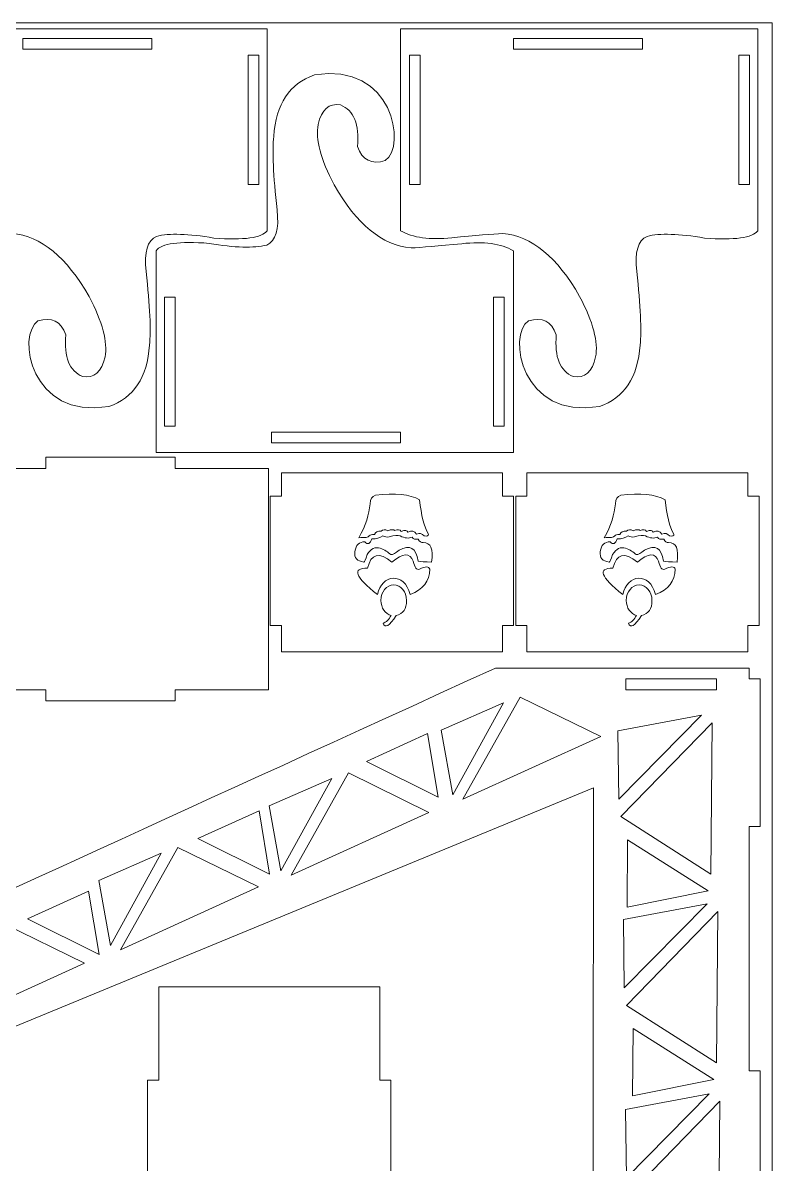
# Model space of a CAD drawing. Header units: centimetres. Extents: x -35 to 33, y -75 to 42.
# Drawn here: x 13.06 to 33.35, y 10.38 to 41.26 of the extents above; entities that cross this region are included whole.
import ezdxf

# ---------------------------------------------------------------- set-up
doc = ezdxf.new("R2010")
doc.units = ezdxf.units.CM
doc.header["$MEASUREMENT"] = 0
doc.layers.add('Capa 1', color=7, linetype='Continuous')

msp = doc.modelspace()

# ---------------------------------------------------------------- linework, layer by layer
at = {"layer": 'Capa 1', "color": 242, "lineweight": 20}
for points, knots in [([(-35.46958, 41.25672), (-35.46958, 41.25672), (33.34861, 41.25672), (33.34861, 41.25672), (33.34861, 41.25672), (33.34861, 41.25672), (33.34861, -36.66365), (33.34861, -36.66365), (33.34861, -36.66365), (33.34861, -36.66365), (-35.46958, -36.66365), (-35.46958, -36.66365), (-35.46958, -36.66365), (-35.46958, -36.66365), (-35.46958, 41.25672), (-35.46958, 41.25672)], [0, 0, 0, 0, 0.2, 0.2, 0.2, 0.2, 0.4, 0.4, 0.4, 0.4, 0.6, 0.6, 0.6, 0.6, 1, 1, 1, 1]), ([(19.67654, 35.63284), (19.67654, 35.63284), (19.67654, 41.09484), (19.67654, 41.09484), (19.67654, 41.09484), (19.67654, 41.09484), (10.00601, 41.09484), (10.00601, 41.09484), (10.00601, 41.09484), (10.00601, 41.09484), (10.00601, 35.63284), (10.00601, 35.63284)], [0, 0, 0, 0, 0.25, 0.25, 0.25, 0.25, 0.5, 0.5, 0.5, 0.5, 1, 1, 1, 1]), ([(32.95688, 35.63284), (32.95688, 35.63284), (32.95688, 41.09484), (32.95688, 41.09484), (32.95688, 41.09484), (32.95688, 41.09484), (23.28635, 41.09484), (23.28635, 41.09484), (23.28635, 41.09484), (23.28635, 41.09484), (23.28635, 35.63284), (23.28635, 35.63284)], [0, 0, 0, 0, 0.25, 0.25, 0.25, 0.25, 0.5, 0.5, 0.5, 0.5, 1, 1, 1, 1]), ([(13.06483, 40.54142), (13.06483, 40.54142), (13.06483, 40.83142), (13.06483, 40.83142), (13.06483, 40.83142), (13.06483, 40.83142), (16.55483, 40.83142), (16.55483, 40.83142), (16.55483, 40.83142), (16.55483, 40.83142), (16.55483, 40.54142), (16.55483, 40.54142), (16.55483, 40.54142), (16.55483, 40.54142), (13.06483, 40.54142), (13.06483, 40.54142)], [0, 0, 0, 0, 0.2, 0.2, 0.2, 0.2, 0.4, 0.4, 0.4, 0.4, 0.6, 0.6, 0.6, 0.6, 1, 1, 1, 1]), ([(26.34517, 40.54142), (26.34517, 40.54142), (26.34517, 40.83142), (26.34517, 40.83142), (26.34517, 40.83142), (26.34517, 40.83142), (29.83517, 40.83142), (29.83517, 40.83142), (29.83517, 40.83142), (29.83517, 40.83142), (29.83517, 40.54142), (29.83517, 40.54142), (29.83517, 40.54142), (29.83517, 40.54142), (26.34517, 40.54142), (26.34517, 40.54142)], [0, 0, 0, 0, 0.2, 0.2, 0.2, 0.2, 0.4, 0.4, 0.4, 0.4, 0.6, 0.6, 0.6, 0.6, 1, 1, 1, 1]), ([(16.67108, 35.09298), (16.81436, 35.28777), (17.29447, 35.35391), (18.11141, 35.29142), (18.11141, 35.29142), (18.79954, 35.17241), (19.31768, 35.15698), (19.66584, 35.24511), (19.66584, 35.24511), (19.91208, 35.3525), (20.00579, 35.67001), (19.94696, 36.19762), (19.94696, 36.19762), (19.84226, 37.13389), (19.8114, 37.79644), (19.85438, 38.18528), (19.85438, 38.18528), (19.9161, 39.06278), (20.28322, 39.6162), (20.95572, 39.84554), (20.95572, 39.84554), (23.08894, 40.21362), (23.45038, 37.89748), (22.87394, 37.53375), (22.87394, 37.53375), (22.50523, 37.4144), (22.25499, 37.53898), (22.1232, 37.90749), (22.1232, 37.90749), (22.17641, 38.51397), (22.02317, 38.8899), (21.66349, 39.03528), (21.66349, 39.03528), (21.35172, 39.08913), (21.14997, 38.91274), (21.05825, 38.50611), (21.05825, 38.50611), (20.98313, 38.10648), (21.12755, 37.56187), (21.49151, 36.8723), (21.49151, 36.8723), (22.09721, 35.80658), (22.79064, 35.23773), (23.5718, 35.16574), (23.5718, 35.16574), (23.84992, 35.18175), (24.30853, 35.22033), (24.94764, 35.28148), (24.94764, 35.28148), (25.54221, 35.3472), (26.00686, 35.28437), (26.34161, 35.09298)], [0, 0, 0, 0, 0.07142857, 0.07142857, 0.07142857, 0.07142857, 0.14285714, 0.14285714, 0.14285714, 0.14285714, 0.21428571, 0.21428571, 0.21428571, 0.21428571, 0.28571429, 0.28571429, 0.28571429, 0.28571429, 0.35714286, 0.35714286, 0.35714286, 0.35714286, 0.42857143, 0.42857143, 0.42857143, 0.42857143, 0.5, 0.5, 0.5, 0.5, 0.57142857, 0.57142857, 0.57142857, 0.57142857, 0.64285714, 0.64285714, 0.64285714, 0.64285714, 0.71428571, 0.71428571, 0.71428571, 0.71428571, 0.78571429, 0.78571429, 0.78571429, 0.78571429, 0.85714286, 0.85714286, 0.85714286, 0.85714286, 1, 1, 1, 1]), ([(19.45276, 36.88759), (19.45276, 36.88759), (19.16276, 36.88759), (19.16276, 36.88759), (19.16276, 36.88759), (19.16276, 36.88759), (19.16276, 40.37759), (19.16276, 40.37759), (19.16276, 40.37759), (19.16276, 40.37759), (19.45276, 40.37759), (19.45276, 40.37759), (19.45276, 40.37759), (19.45276, 40.37759), (19.45276, 36.88759), (19.45276, 36.88759)], [0, 0, 0, 0, 0.2, 0.2, 0.2, 0.2, 0.4, 0.4, 0.4, 0.4, 0.6, 0.6, 0.6, 0.6, 1, 1, 1, 1]), ([(23.82324, 36.88759), (23.82324, 36.88759), (23.53324, 36.88759), (23.53324, 36.88759), (23.53324, 36.88759), (23.53324, 36.88759), (23.53324, 40.37759), (23.53324, 40.37759), (23.53324, 40.37759), (23.53324, 40.37759), (23.82324, 40.37759), (23.82324, 40.37759), (23.82324, 40.37759), (23.82324, 40.37759), (23.82324, 36.88759), (23.82324, 36.88759)], [0, 0, 0, 0, 0.2, 0.2, 0.2, 0.2, 0.4, 0.4, 0.4, 0.4, 0.6, 0.6, 0.6, 0.6, 1, 1, 1, 1]), ([(32.7331, 36.88759), (32.7331, 36.88759), (32.4431, 36.88759), (32.4431, 36.88759), (32.4431, 36.88759), (32.4431, 36.88759), (32.4431, 40.37759), (32.4431, 40.37759), (32.4431, 40.37759), (32.4431, 40.37759), (32.7331, 40.37759), (32.7331, 40.37759), (32.7331, 40.37759), (32.7331, 40.37759), (32.7331, 36.88759), (32.7331, 36.88759)], [0, 0, 0, 0, 0.2, 0.2, 0.2, 0.2, 0.4, 0.4, 0.4, 0.4, 0.6, 0.6, 0.6, 0.6, 1, 1, 1, 1]), ([(19.67654, 35.63284), (19.53326, 35.43805), (19.05315, 35.37191), (18.23621, 35.4344), (18.23621, 35.4344), (17.54808, 35.55341), (17.02994, 35.56884), (16.68178, 35.48071), (16.68178, 35.48071), (16.43554, 35.37332), (16.34183, 35.05581), (16.40066, 34.5282), (16.40066, 34.5282), (16.50536, 33.59193), (16.53622, 32.92938), (16.49324, 32.54054), (16.49324, 32.54054), (16.43152, 31.66304), (16.0644, 31.10962), (15.3919, 30.88028), (15.3919, 30.88028), (13.25868, 30.5122), (12.89724, 32.82834), (13.47368, 33.19207), (13.47368, 33.19207), (13.84239, 33.31142), (14.09263, 33.18684), (14.22442, 32.81833), (14.22442, 32.81833), (14.17121, 32.21185), (14.32445, 31.83592), (14.68413, 31.69054), (14.68413, 31.69054), (14.9959, 31.63669), (15.19765, 31.81308), (15.28937, 32.21971), (15.28937, 32.21971), (15.36449, 32.61934), (15.22007, 33.16395), (14.85611, 33.85352), (14.85611, 33.85352), (14.25041, 34.91924), (13.55698, 35.48809), (12.77582, 35.56008), (12.77582, 35.56008), (12.4977, 35.54407), (12.03909, 35.50549), (11.39998, 35.44434), (11.39998, 35.44434), (10.80541, 35.37862), (10.34076, 35.44145), (10.00601, 35.63284)], [0, 0, 0, 0, 0.07142857, 0.07142857, 0.07142857, 0.07142857, 0.14285714, 0.14285714, 0.14285714, 0.14285714, 0.21428571, 0.21428571, 0.21428571, 0.21428571, 0.28571429, 0.28571429, 0.28571429, 0.28571429, 0.35714286, 0.35714286, 0.35714286, 0.35714286, 0.42857143, 0.42857143, 0.42857143, 0.42857143, 0.5, 0.5, 0.5, 0.5, 0.57142857, 0.57142857, 0.57142857, 0.57142857, 0.64285714, 0.64285714, 0.64285714, 0.64285714, 0.71428571, 0.71428571, 0.71428571, 0.71428571, 0.78571429, 0.78571429, 0.78571429, 0.78571429, 0.85714286, 0.85714286, 0.85714286, 0.85714286, 1, 1, 1, 1]), ([(32.95688, 35.63284), (32.8136, 35.43805), (32.33349, 35.37191), (31.51655, 35.4344), (31.51655, 35.4344), (30.82842, 35.55341), (30.31028, 35.56884), (29.96212, 35.48071), (29.96212, 35.48071), (29.71588, 35.37332), (29.62217, 35.05581), (29.681, 34.5282), (29.681, 34.5282), (29.7857, 33.59193), (29.81656, 32.92938), (29.77358, 32.54054), (29.77358, 32.54054), (29.71186, 31.66304), (29.34474, 31.10962), (28.67224, 30.88028), (28.67224, 30.88028), (26.53902, 30.5122), (26.17758, 32.82834), (26.75402, 33.19207), (26.75402, 33.19207), (27.12273, 33.31142), (27.37297, 33.18684), (27.50476, 32.81833), (27.50476, 32.81833), (27.45155, 32.21185), (27.60479, 31.83592), (27.96447, 31.69054), (27.96447, 31.69054), (28.27624, 31.63669), (28.47799, 31.81308), (28.56971, 32.21971), (28.56971, 32.21971), (28.64483, 32.61934), (28.50041, 33.16395), (28.13645, 33.85352), (28.13645, 33.85352), (27.53075, 34.91924), (26.83732, 35.48809), (26.05616, 35.56008), (26.05616, 35.56008), (25.77804, 35.54407), (25.31943, 35.50549), (24.68032, 35.44434), (24.68032, 35.44434), (24.08575, 35.37862), (23.6211, 35.44145), (23.28635, 35.63284)], [0, 0, 0, 0, 0.07142857, 0.07142857, 0.07142857, 0.07142857, 0.14285714, 0.14285714, 0.14285714, 0.14285714, 0.21428571, 0.21428571, 0.21428571, 0.21428571, 0.28571429, 0.28571429, 0.28571429, 0.28571429, 0.35714286, 0.35714286, 0.35714286, 0.35714286, 0.42857143, 0.42857143, 0.42857143, 0.42857143, 0.5, 0.5, 0.5, 0.5, 0.57142857, 0.57142857, 0.57142857, 0.57142857, 0.64285714, 0.64285714, 0.64285714, 0.64285714, 0.71428571, 0.71428571, 0.71428571, 0.71428571, 0.78571429, 0.78571429, 0.78571429, 0.78571429, 0.85714286, 0.85714286, 0.85714286, 0.85714286, 1, 1, 1, 1]), ([(16.67108, 35.09298), (16.67108, 35.09298), (16.67108, 29.63098), (16.67108, 29.63098), (16.67108, 29.63098), (16.67108, 29.63098), (26.34161, 29.63098), (26.34161, 29.63098), (26.34161, 29.63098), (26.34161, 29.63098), (26.34161, 35.09298), (26.34161, 35.09298)], [0, 0, 0, 0, 0.25, 0.25, 0.25, 0.25, 0.5, 0.5, 0.5, 0.5, 1, 1, 1, 1]), ([(16.89486, 33.83823), (16.89486, 33.83823), (17.18486, 33.83823), (17.18486, 33.83823), (17.18486, 33.83823), (17.18486, 33.83823), (17.18486, 30.34823), (17.18486, 30.34823), (17.18486, 30.34823), (17.18486, 30.34823), (16.89486, 30.34823), (16.89486, 30.34823), (16.89486, 30.34823), (16.89486, 30.34823), (16.89486, 33.83823), (16.89486, 33.83823)], [0, 0, 0, 0, 0.2, 0.2, 0.2, 0.2, 0.4, 0.4, 0.4, 0.4, 0.6, 0.6, 0.6, 0.6, 1, 1, 1, 1]), ([(25.80472, 33.83823), (25.80472, 33.83823), (26.09472, 33.83823), (26.09472, 33.83823), (26.09472, 33.83823), (26.09472, 33.83823), (26.09472, 30.34823), (26.09472, 30.34823), (26.09472, 30.34823), (26.09472, 30.34823), (25.80472, 30.34823), (25.80472, 30.34823), (25.80472, 30.34823), (25.80472, 30.34823), (25.80472, 33.83823), (25.80472, 33.83823)], [0, 0, 0, 0, 0.2, 0.2, 0.2, 0.2, 0.4, 0.4, 0.4, 0.4, 0.6, 0.6, 0.6, 0.6, 1, 1, 1, 1]), ([(23.28279, 30.1844), (23.28279, 30.1844), (23.28279, 29.8944), (23.28279, 29.8944), (23.28279, 29.8944), (23.28279, 29.8944), (19.79279, 29.8944), (19.79279, 29.8944), (19.79279, 29.8944), (19.79279, 29.8944), (19.79279, 30.1844), (19.79279, 30.1844), (19.79279, 30.1844), (19.79279, 30.1844), (23.28279, 30.1844), (23.28279, 30.1844)], [0, 0, 0, 0, 0.2, 0.2, 0.2, 0.2, 0.4, 0.4, 0.4, 0.4, 0.6, 0.6, 0.6, 0.6, 1, 1, 1, 1]), ([(17.18847, 23.2161), (17.18847, 23.2161), (17.18847, 22.95952), (17.18847, 22.95952), (17.18847, 22.95952), (17.18847, 22.95952), (17.18847, 22.9161), (17.18847, 22.9161), (17.18847, 22.9161), (17.18847, 22.9161), (13.68847, 22.9161), (13.68847, 22.9161), (13.68847, 22.9161), (13.68847, 22.9161), (13.68847, 22.95952), (13.68847, 22.95952), (13.68847, 22.95952), (13.68847, 22.95952), (13.68847, 23.2161), (13.68847, 23.2161), (13.68847, 23.2161), (13.68847, 23.2161), (11.16346, 23.2161), (11.16346, 23.2161), (11.16346, 23.2161), (11.16346, 23.2161), (11.16346, 29.20294), (11.16346, 29.20294), (11.16346, 29.20294), (11.16346, 29.20294), (13.68847, 29.20294), (13.68847, 29.20294), (13.68847, 29.20294), (13.68847, 29.20294), (13.68847, 29.45952), (13.68847, 29.45952), (13.68847, 29.45952), (13.68847, 29.45952), (13.68847, 29.50294), (13.68847, 29.50294), (13.68847, 29.50294), (13.68847, 29.50294), (17.18847, 29.50294), (17.18847, 29.50294), (17.18847, 29.50294), (17.18847, 29.50294), (17.18847, 29.45952), (17.18847, 29.45952), (17.18847, 29.45952), (17.18847, 29.45952), (17.18847, 29.20294), (17.18847, 29.20294), (17.18847, 29.20294), (17.18847, 29.20294), (19.71347, 29.20294), (19.71347, 29.20294), (19.71347, 29.20294), (19.71347, 29.20294), (19.71347, 23.2161), (19.71347, 23.2161), (19.71347, 23.2161), (19.71347, 23.2161), (17.18847, 23.2161), (17.18847, 23.2161)], [0, 0, 0, 0, 0.05882353, 0.05882353, 0.05882353, 0.05882353, 0.11764706, 0.11764706, 0.11764706, 0.11764706, 0.17647059, 0.17647059, 0.17647059, 0.17647059, 0.23529412, 0.23529412, 0.23529412, 0.23529412, 0.29411765, 0.29411765, 0.29411765, 0.29411765, 0.35294118, 0.35294118, 0.35294118, 0.35294118, 0.41176471, 0.41176471, 0.41176471, 0.41176471, 0.47058824, 0.47058824, 0.47058824, 0.47058824, 0.52941176, 0.52941176, 0.52941176, 0.52941176, 0.58823529, 0.58823529, 0.58823529, 0.58823529, 0.64705882, 0.64705882, 0.64705882, 0.64705882, 0.70588235, 0.70588235, 0.70588235, 0.70588235, 0.76470588, 0.76470588, 0.76470588, 0.76470588, 0.82352941, 0.82352941, 0.82352941, 0.82352941, 0.88235294, 0.88235294, 0.88235294, 0.88235294, 1, 1, 1, 1]), ([(26.04993, 28.45183), (26.04993, 28.45183), (26.30651, 28.45183), (26.30651, 28.45183), (26.30651, 28.45183), (26.30651, 28.45183), (26.34993, 28.45183), (26.34993, 28.45183), (26.34993, 28.45183), (26.34993, 28.45183), (26.34993, 24.95183), (26.34993, 24.95183), (26.34993, 24.95183), (26.34993, 24.95183), (26.30651, 24.95183), (26.30651, 24.95183), (26.30651, 24.95183), (26.30651, 24.95183), (26.04993, 24.95183), (26.04993, 24.95183), (26.04993, 24.95183), (26.04993, 24.95183), (26.04993, 24.243), (26.04993, 24.243), (26.04993, 24.243), (26.04993, 24.243), (20.06309, 24.243), (20.06309, 24.243), (20.06309, 24.243), (20.06309, 24.243), (20.06309, 24.95183), (20.06309, 24.95183), (20.06309, 24.95183), (20.06309, 24.95183), (19.80651, 24.95183), (19.80651, 24.95183), (19.80651, 24.95183), (19.80651, 24.95183), (19.76309, 24.95183), (19.76309, 24.95183), (19.76309, 24.95183), (19.76309, 24.95183), (19.76309, 28.45183), (19.76309, 28.45183), (19.76309, 28.45183), (19.76309, 28.45183), (19.80651, 28.45183), (19.80651, 28.45183), (19.80651, 28.45183), (19.80651, 28.45183), (20.06309, 28.45183), (20.06309, 28.45183), (20.06309, 28.45183), (20.06309, 28.45183), (20.06309, 29.08488), (20.06309, 29.08488), (20.06309, 29.08488), (20.06309, 29.08488), (26.04993, 29.08488), (26.04993, 29.08488), (26.04993, 29.08488), (26.04993, 29.08488), (26.04993, 28.45183), (26.04993, 28.45183)], [0, 0, 0, 0, 0.05882353, 0.05882353, 0.05882353, 0.05882353, 0.11764706, 0.11764706, 0.11764706, 0.11764706, 0.17647059, 0.17647059, 0.17647059, 0.17647059, 0.23529412, 0.23529412, 0.23529412, 0.23529412, 0.29411765, 0.29411765, 0.29411765, 0.29411765, 0.35294118, 0.35294118, 0.35294118, 0.35294118, 0.41176471, 0.41176471, 0.41176471, 0.41176471, 0.47058824, 0.47058824, 0.47058824, 0.47058824, 0.52941176, 0.52941176, 0.52941176, 0.52941176, 0.58823529, 0.58823529, 0.58823529, 0.58823529, 0.64705882, 0.64705882, 0.64705882, 0.64705882, 0.70588235, 0.70588235, 0.70588235, 0.70588235, 0.76470588, 0.76470588, 0.76470588, 0.76470588, 0.82352941, 0.82352941, 0.82352941, 0.82352941, 0.88235294, 0.88235294, 0.88235294, 0.88235294, 1, 1, 1, 1]), ([(32.69265, 28.45183), (32.69265, 28.45183), (32.94923, 28.45183), (32.94923, 28.45183), (32.94923, 28.45183), (32.94923, 28.45183), (32.99265, 28.45183), (32.99265, 28.45183), (32.99265, 28.45183), (32.99265, 28.45183), (32.99265, 24.95183), (32.99265, 24.95183), (32.99265, 24.95183), (32.99265, 24.95183), (32.94923, 24.95183), (32.94923, 24.95183), (32.94923, 24.95183), (32.94923, 24.95183), (32.69265, 24.95183), (32.69265, 24.95183), (32.69265, 24.95183), (32.69265, 24.95183), (32.69265, 24.243), (32.69265, 24.243), (32.69265, 24.243), (32.69265, 24.243), (26.70581, 24.243), (26.70581, 24.243), (26.70581, 24.243), (26.70581, 24.243), (26.70581, 24.95183), (26.70581, 24.95183), (26.70581, 24.95183), (26.70581, 24.95183), (26.44923, 24.95183), (26.44923, 24.95183), (26.44923, 24.95183), (26.44923, 24.95183), (26.40581, 24.95183), (26.40581, 24.95183), (26.40581, 24.95183), (26.40581, 24.95183), (26.40581, 28.45183), (26.40581, 28.45183), (26.40581, 28.45183), (26.40581, 28.45183), (26.44923, 28.45183), (26.44923, 28.45183), (26.44923, 28.45183), (26.44923, 28.45183), (26.70581, 28.45183), (26.70581, 28.45183), (26.70581, 28.45183), (26.70581, 28.45183), (26.70581, 29.08488), (26.70581, 29.08488), (26.70581, 29.08488), (26.70581, 29.08488), (32.69265, 29.08488), (32.69265, 29.08488), (32.69265, 29.08488), (32.69265, 29.08488), (32.69265, 28.45183), (32.69265, 28.45183)], [0, 0, 0, 0, 0.05882353, 0.05882353, 0.05882353, 0.05882353, 0.11764706, 0.11764706, 0.11764706, 0.11764706, 0.17647059, 0.17647059, 0.17647059, 0.17647059, 0.23529412, 0.23529412, 0.23529412, 0.23529412, 0.29411765, 0.29411765, 0.29411765, 0.29411765, 0.35294118, 0.35294118, 0.35294118, 0.35294118, 0.41176471, 0.41176471, 0.41176471, 0.41176471, 0.47058824, 0.47058824, 0.47058824, 0.47058824, 0.52941176, 0.52941176, 0.52941176, 0.52941176, 0.58823529, 0.58823529, 0.58823529, 0.58823529, 0.64705882, 0.64705882, 0.64705882, 0.64705882, 0.70588235, 0.70588235, 0.70588235, 0.70588235, 0.76470588, 0.76470588, 0.76470588, 0.76470588, 0.82352941, 0.82352941, 0.82352941, 0.82352941, 0.88235294, 0.88235294, 0.88235294, 0.88235294, 1, 1, 1, 1]), ([(23.92349, 27.37497), (24.00927, 27.36295), (24.04911, 27.37866), (24.043, 27.4221), (24.043, 27.4221), (23.92631, 27.62653), (23.84712, 27.93742), (23.8054, 28.35476), (23.8054, 28.35476), (23.53695, 28.50517), (23.13717, 28.54596), (22.60607, 28.47713), (22.60607, 28.47713), (22.51846, 28.44611), (22.47038, 28.37004), (22.4618, 28.24893), (22.4618, 28.24893), (22.44111, 27.96207), (22.34117, 27.65449), (22.16197, 27.32619), (22.16197, 27.32619), (22.23166, 27.33523), (22.2854, 27.33854), (22.32321, 27.33611), (22.32321, 27.33611), (22.36523, 27.32608), (22.40506, 27.34068), (22.44272, 27.37993), (22.44272, 27.37993), (22.46102, 27.40806), (22.50675, 27.41963), (22.57991, 27.41466), (22.57991, 27.41466), (22.60851, 27.48467), (22.66979, 27.51388), (22.76376, 27.5023), (22.76376, 27.5023), (22.81257, 27.55043), (22.87198, 27.55594), (22.94196, 27.51884), (22.94196, 27.51884), (23.04053, 27.551), (23.10275, 27.55321), (23.12863, 27.52546), (23.12863, 27.52546), (23.21327, 27.55926), (23.27174, 27.55099), (23.30401, 27.50065), (23.30401, 27.50065), (23.40748, 27.53778), (23.46876, 27.52952), (23.48788, 27.47585), (23.48788, 27.47585), (23.58413, 27.5315), (23.66239, 27.51441), (23.72265, 27.42458), (23.72265, 27.42458), (23.80124, 27.46136), (23.86819, 27.44483), (23.92349, 27.37497)], [0, 0, 0, 0, 0.0625, 0.0625, 0.0625, 0.0625, 0.125, 0.125, 0.125, 0.125, 0.1875, 0.1875, 0.1875, 0.1875, 0.25, 0.25, 0.25, 0.25, 0.3125, 0.3125, 0.3125, 0.3125, 0.375, 0.375, 0.375, 0.375, 0.4375, 0.4375, 0.4375, 0.4375, 0.5, 0.5, 0.5, 0.5, 0.5625, 0.5625, 0.5625, 0.5625, 0.625, 0.625, 0.625, 0.625, 0.6875, 0.6875, 0.6875, 0.6875, 0.75, 0.75, 0.75, 0.75, 0.8125, 0.8125, 0.8125, 0.8125, 0.875, 0.875, 0.875, 0.875, 1, 1, 1, 1]), ([(30.56621, 27.37497), (30.65199, 27.36295), (30.69183, 27.37866), (30.68572, 27.4221), (30.68572, 27.4221), (30.56903, 27.62653), (30.48984, 27.93742), (30.44812, 28.35476), (30.44812, 28.35476), (30.17967, 28.50517), (29.77989, 28.54596), (29.24879, 28.47713), (29.24879, 28.47713), (29.16118, 28.44611), (29.1131, 28.37004), (29.10452, 28.24893), (29.10452, 28.24893), (29.08383, 27.96207), (28.98389, 27.65449), (28.80469, 27.32619), (28.80469, 27.32619), (28.87438, 27.33523), (28.92812, 27.33854), (28.96593, 27.33611), (28.96593, 27.33611), (29.00795, 27.32608), (29.04778, 27.34068), (29.08544, 27.37993), (29.08544, 27.37993), (29.10374, 27.40806), (29.14947, 27.41963), (29.22263, 27.41466), (29.22263, 27.41466), (29.25123, 27.48467), (29.31251, 27.51388), (29.40648, 27.5023), (29.40648, 27.5023), (29.45529, 27.55043), (29.5147, 27.55594), (29.58468, 27.51884), (29.58468, 27.51884), (29.68325, 27.551), (29.74547, 27.55321), (29.77135, 27.52546), (29.77135, 27.52546), (29.85599, 27.55926), (29.91446, 27.55099), (29.94673, 27.50065), (29.94673, 27.50065), (30.0502, 27.53778), (30.11148, 27.52952), (30.1306, 27.47585), (30.1306, 27.47585), (30.22685, 27.5315), (30.30511, 27.51441), (30.36537, 27.42458), (30.36537, 27.42458), (30.44396, 27.46136), (30.51091, 27.44483), (30.56621, 27.37497)], [0, 0, 0, 0, 0.0625, 0.0625, 0.0625, 0.0625, 0.125, 0.125, 0.125, 0.125, 0.1875, 0.1875, 0.1875, 0.1875, 0.25, 0.25, 0.25, 0.25, 0.3125, 0.3125, 0.3125, 0.3125, 0.375, 0.375, 0.375, 0.375, 0.4375, 0.4375, 0.4375, 0.4375, 0.5, 0.5, 0.5, 0.5, 0.5625, 0.5625, 0.5625, 0.5625, 0.625, 0.625, 0.625, 0.625, 0.6875, 0.6875, 0.6875, 0.6875, 0.75, 0.75, 0.75, 0.75, 0.8125, 0.8125, 0.8125, 0.8125, 0.875, 0.875, 0.875, 0.875, 1, 1, 1, 1]), ([(23.76366, 26.69371), (23.82565, 26.68232), (23.94776, 26.67349), (24.12999, 26.66721), (24.12999, 26.66721), (24.18081, 27.02597), (24.10492, 27.20236), (23.90229, 27.19639), (23.90229, 27.19639), (23.84677, 27.18855), (23.80246, 27.21997), (23.76934, 27.29065), (23.76934, 27.29065), (23.68714, 27.27459), (23.63056, 27.29223), (23.59962, 27.34356), (23.59962, 27.34356), (23.50996, 27.30332), (23.40153, 27.31435), (23.27433, 27.37664), (23.27433, 27.37664), (23.22075, 27.40442), (23.12222, 27.39725), (22.97873, 27.35514), (22.97873, 27.35514), (22.91726, 27.33894), (22.85974, 27.34611), (22.80618, 27.37664), (22.80618, 27.37664), (22.72827, 27.32437), (22.63068, 27.29791), (22.51342, 27.29726), (22.51342, 27.29726), (22.46232, 27.16238), (22.39868, 27.13537), (22.32249, 27.21624), (22.32249, 27.21624), (22.16631, 27.2186), (22.07674, 27.1315), (22.05377, 26.95496), (22.05377, 26.95496), (22.02903, 26.78406), (22.10824, 26.68925), (22.29137, 26.67053), (22.29137, 26.67053), (22.31382, 26.6711), (22.3454, 26.74), (22.38614, 26.87724), (22.38614, 26.87724), (22.48541, 27.03244), (22.60279, 27.08812), (22.7383, 27.04426), (22.7383, 27.04426), (22.85493, 26.99897), (22.95111, 26.9411), (23.02681, 26.87063), (23.02681, 26.87063), (23.07928, 26.86967), (23.15282, 26.90991), (23.24744, 26.99135), (23.24744, 26.99135), (23.54138, 27.15112), (23.71345, 27.0519), (23.76366, 26.69371)], [0, 0, 0, 0, 0.05882353, 0.05882353, 0.05882353, 0.05882353, 0.11764706, 0.11764706, 0.11764706, 0.11764706, 0.17647059, 0.17647059, 0.17647059, 0.17647059, 0.23529412, 0.23529412, 0.23529412, 0.23529412, 0.29411765, 0.29411765, 0.29411765, 0.29411765, 0.35294118, 0.35294118, 0.35294118, 0.35294118, 0.41176471, 0.41176471, 0.41176471, 0.41176471, 0.47058824, 0.47058824, 0.47058824, 0.47058824, 0.52941176, 0.52941176, 0.52941176, 0.52941176, 0.58823529, 0.58823529, 0.58823529, 0.58823529, 0.64705882, 0.64705882, 0.64705882, 0.64705882, 0.70588235, 0.70588235, 0.70588235, 0.70588235, 0.76470588, 0.76470588, 0.76470588, 0.76470588, 0.82352941, 0.82352941, 0.82352941, 0.82352941, 0.88235294, 0.88235294, 0.88235294, 0.88235294, 1, 1, 1, 1]), ([(30.40638, 26.69371), (30.46837, 26.68232), (30.59048, 26.67349), (30.77271, 26.66721), (30.77271, 26.66721), (30.82353, 27.02597), (30.74764, 27.20236), (30.54501, 27.19639), (30.54501, 27.19639), (30.48949, 27.18855), (30.44518, 27.21997), (30.41206, 27.29065), (30.41206, 27.29065), (30.32986, 27.27459), (30.27328, 27.29223), (30.24234, 27.34356), (30.24234, 27.34356), (30.15268, 27.30332), (30.04425, 27.31435), (29.91705, 27.37664), (29.91705, 27.37664), (29.86347, 27.40442), (29.76494, 27.39725), (29.62145, 27.35514), (29.62145, 27.35514), (29.55998, 27.33894), (29.50246, 27.34611), (29.4489, 27.37664), (29.4489, 27.37664), (29.37099, 27.32437), (29.2734, 27.29791), (29.15614, 27.29726), (29.15614, 27.29726), (29.10504, 27.16238), (29.0414, 27.13537), (28.96521, 27.21624), (28.96521, 27.21624), (28.80903, 27.2186), (28.71946, 27.1315), (28.69649, 26.95496), (28.69649, 26.95496), (28.67175, 26.78406), (28.75096, 26.68925), (28.93409, 26.67053), (28.93409, 26.67053), (28.95654, 26.6711), (28.98812, 26.74), (29.02886, 26.87724), (29.02886, 26.87724), (29.12813, 27.03244), (29.24551, 27.08812), (29.38102, 27.04426), (29.38102, 27.04426), (29.49765, 26.99897), (29.59383, 26.9411), (29.66953, 26.87063), (29.66953, 26.87063), (29.722, 26.86967), (29.79554, 26.90991), (29.89016, 26.99135), (29.89016, 26.99135), (30.1841, 27.15112), (30.35617, 27.0519), (30.40638, 26.69371)], [0, 0, 0, 0, 0.05882353, 0.05882353, 0.05882353, 0.05882353, 0.11764706, 0.11764706, 0.11764706, 0.11764706, 0.17647059, 0.17647059, 0.17647059, 0.17647059, 0.23529412, 0.23529412, 0.23529412, 0.23529412, 0.29411765, 0.29411765, 0.29411765, 0.29411765, 0.35294118, 0.35294118, 0.35294118, 0.35294118, 0.41176471, 0.41176471, 0.41176471, 0.41176471, 0.47058824, 0.47058824, 0.47058824, 0.47058824, 0.52941176, 0.52941176, 0.52941176, 0.52941176, 0.58823529, 0.58823529, 0.58823529, 0.58823529, 0.64705882, 0.64705882, 0.64705882, 0.64705882, 0.70588235, 0.70588235, 0.70588235, 0.70588235, 0.76470588, 0.76470588, 0.76470588, 0.76470588, 0.82352941, 0.82352941, 0.82352941, 0.82352941, 0.88235294, 0.88235294, 0.88235294, 0.88235294, 1, 1, 1, 1]), ([(23.54869, 25.79246), (23.89764, 25.92859), (24.07396, 26.1579), (24.07764, 26.48038), (24.07764, 26.48038), (24.05813, 26.55742), (23.96526, 26.55576), (23.79902, 26.47542), (23.79902, 26.47542), (23.72375, 26.44767), (23.66813, 26.51988), (23.63213, 26.69205), (23.63213, 26.69205), (23.54416, 26.92664), (23.35228, 26.91727), (23.05651, 26.66394), (23.05651, 26.66394), (22.70711, 26.95478), (22.48648, 26.90076), (22.39461, 26.50188), (22.39461, 26.50188), (21.96574, 26.51257), (22.05436, 26.27499), (22.66048, 25.78913), (22.66048, 25.78913), (22.77409, 26.34467), (23.39202, 26.41485), (23.54869, 25.79246)], [0, 0, 0, 0, 0.125, 0.125, 0.125, 0.125, 0.25, 0.25, 0.25, 0.25, 0.375, 0.375, 0.375, 0.375, 0.5, 0.5, 0.5, 0.5, 0.625, 0.625, 0.625, 0.625, 0.75, 0.75, 0.75, 0.75, 1, 1, 1, 1]), ([(30.19141, 25.79246), (30.54036, 25.92859), (30.71668, 26.1579), (30.72036, 26.48038), (30.72036, 26.48038), (30.70085, 26.55742), (30.60798, 26.55576), (30.44174, 26.47542), (30.44174, 26.47542), (30.36647, 26.44767), (30.31085, 26.51988), (30.27485, 26.69205), (30.27485, 26.69205), (30.18688, 26.92664), (29.995, 26.91727), (29.69923, 26.66394), (29.69923, 26.66394), (29.34983, 26.95478), (29.1292, 26.90076), (29.03733, 26.50188), (29.03733, 26.50188), (28.60846, 26.51257), (28.69708, 26.27499), (29.3032, 25.78913), (29.3032, 25.78913), (29.41681, 26.34467), (30.03474, 26.41485), (30.19141, 25.79246)], [0, 0, 0, 0, 0.125, 0.125, 0.125, 0.125, 0.25, 0.25, 0.25, 0.25, 0.375, 0.375, 0.375, 0.375, 0.5, 0.5, 0.5, 0.5, 0.625, 0.625, 0.625, 0.625, 0.75, 0.75, 0.75, 0.75, 1, 1, 1, 1]), ([(23.03344, 25.22556), (22.87545, 25.26471), (22.75666, 25.43293), (22.75666, 25.63451), (22.75666, 25.63451), (22.75666, 25.86511), (22.91212, 26.05206), (23.10387, 26.05206), (23.10387, 26.05206), (23.29563, 26.05206), (23.45109, 25.86511), (23.45109, 25.63451), (23.45109, 25.63451), (23.45353, 25.4049), (23.35913, 25.26808), (23.16788, 25.22404), (23.16788, 25.22404), (22.9877, 24.93629), (22.86995, 24.86778), (22.81464, 25.01853), (22.81464, 25.01853), (22.8999, 25.04127), (22.97282, 25.11028), (23.03341, 25.22556)], [0, 0, 0, 0, 0.14285714, 0.14285714, 0.14285714, 0.14285714, 0.28571429, 0.28571429, 0.28571429, 0.28571429, 0.42857143, 0.42857143, 0.42857143, 0.42857143, 0.57142857, 0.57142857, 0.57142857, 0.57142857, 0.71428571, 0.71428571, 0.71428571, 0.71428571, 1, 1, 1, 1]), ([(29.67616, 25.22556), (29.51817, 25.26471), (29.39938, 25.43293), (29.39938, 25.63451), (29.39938, 25.63451), (29.39938, 25.86511), (29.55484, 26.05206), (29.74659, 26.05206), (29.74659, 26.05206), (29.93835, 26.05206), (30.09381, 25.86511), (30.09381, 25.63451), (30.09381, 25.63451), (30.09625, 25.4049), (30.00185, 25.26808), (29.8106, 25.22404), (29.8106, 25.22404), (29.63042, 24.93629), (29.51267, 24.86778), (29.45736, 25.01853), (29.45736, 25.01853), (29.54262, 25.04127), (29.61554, 25.11028), (29.67613, 25.22556)], [0, 0, 0, 0, 0.14285714, 0.14285714, 0.14285714, 0.14285714, 0.28571429, 0.28571429, 0.28571429, 0.28571429, 0.42857143, 0.42857143, 0.42857143, 0.42857143, 0.57142857, 0.57142857, 0.57142857, 0.57142857, 0.71428571, 0.71428571, 0.71428571, 0.71428571, 1, 1, 1, 1]), ([(0.38152, 10.93964), (0.42384, 11.75344), (0.78435, 12.26851), (1.51783, 12.68238), (1.51783, 12.68238), (1.51783, 12.68238), (9.50918, 16.33347), (25.85424, 23.80109), (25.85424, 23.80109), (26.98023, 23.7967), (28.10623, 23.7967), (29.23223, 23.80109), (29.23223, 23.80109), (30.39596, 23.7967), (31.55969, 23.7967), (32.72342, 23.80109), (32.72342, 23.80109), (32.72342, 23.80109), (32.72342, 23.51433), (32.72342, 23.51433), (32.72342, 23.51433), (32.72342, 23.51433), (33.0235, 23.51433), (33.0235, 23.51433), (33.0235, 23.51433), (33.0235, 23.51433), (33.0235, 19.51433), (33.0235, 19.51433), (33.0235, 19.51433), (33.0235, 19.51433), (32.72303, 19.51433), (32.72303, 19.51433), (32.72303, 19.51433), (32.72269, 17.36059), (32.72218, 15.14239), (32.72178, 12.90715), (32.72178, 12.90715), (32.72178, 12.90715), (33.02349, 12.90715), (33.02349, 12.90715), (33.02349, 12.90715), (33.02349, 11.57381), (33.02349, 10.24048), (33.02349, 8.90715), (33.02349, 8.90715), (33.02349, 8.90715), (32.7212, 8.90715), (32.7212, 8.90715), (32.7212, 8.90715), (32.72099, 6.67813), (32.72105, 4.46013), (32.7216, 2.29997), (32.7216, 2.29997), (32.7216, 2.29997), (33.0235, 2.29997), (33.0235, 2.29997), (33.0235, 2.29997), (33.0235, 2.29997), (33.0235, -1.70003), (33.0235, -1.70003), (33.0235, -1.70003), (33.0235, -1.70003), (32.72331, -1.70003), (32.72331, -1.70003), (32.72331, -1.70003), (32.72331, -1.70003), (32.72349, -1.98679), (32.72349, -1.98679), (32.72349, -1.98679), (30.42602, -1.98679), (28.15171, -1.98679), (25.85424, -1.98679), (25.85424, -1.98679), (9.88173, 5.31073), (1.72262, 9.05792), (1.72262, 9.05792), (1.72262, 9.05792), (0.746, 9.44176), (0.42356, 10.10531), (0.38152, 10.93964)], [0, 0, 0, 0, 0.04761905, 0.04761905, 0.04761905, 0.04761905, 0.0952381, 0.0952381, 0.0952381, 0.0952381, 0.14285714, 0.14285714, 0.14285714, 0.14285714, 0.19047619, 0.19047619, 0.19047619, 0.19047619, 0.23809524, 0.23809524, 0.23809524, 0.23809524, 0.28571429, 0.28571429, 0.28571429, 0.28571429, 0.33333333, 0.33333333, 0.33333333, 0.33333333, 0.38095238, 0.38095238, 0.38095238, 0.38095238, 0.42857143, 0.42857143, 0.42857143, 0.42857143, 0.47619048, 0.47619048, 0.47619048, 0.47619048, 0.52380952, 0.52380952, 0.52380952, 0.52380952, 0.57142857, 0.57142857, 0.57142857, 0.57142857, 0.61904762, 0.61904762, 0.61904762, 0.61904762, 0.66666667, 0.66666667, 0.66666667, 0.66666667, 0.71428571, 0.71428571, 0.71428571, 0.71428571, 0.76190476, 0.76190476, 0.76190476, 0.76190476, 0.80952381, 0.80952381, 0.80952381, 0.80952381, 0.85714286, 0.85714286, 0.85714286, 0.85714286, 0.9047619, 0.9047619, 0.9047619, 0.9047619, 1, 1, 1, 1]), ([(29.39005, 23.21433), (29.39005, 23.21433), (29.39005, 23.51433), (29.39005, 23.51433), (29.39005, 23.51433), (29.39005, 23.51433), (31.84005, 23.51433), (31.84005, 23.51433), (31.84005, 23.51433), (31.84005, 23.51433), (31.84005, 23.21433), (31.84005, 23.21433), (31.84005, 23.21433), (31.84005, 23.21433), (29.39005, 23.21433), (29.39005, 23.21433)], [0, 0, 0, 0, 0.2, 0.2, 0.2, 0.2, 0.4, 0.4, 0.4, 0.4, 0.6, 0.6, 0.6, 0.6, 1, 1, 1, 1]), ([(24.38478, 22.12524), (24.38478, 22.12524), (24.70119, 20.3692), (24.70119, 20.3692), (24.70119, 20.3692), (24.70119, 20.3692), (26.0795, 22.86498), (26.0795, 22.86498), (26.0795, 22.86498), (26.0795, 22.86498), (24.38478, 22.12524), (24.38478, 22.12524)], [0, 0, 0, 0, 0.25, 0.25, 0.25, 0.25, 0.5, 0.5, 0.5, 0.5, 1, 1, 1, 1]), ([(26.52929, 23.01935), (26.52929, 23.01935), (24.97715, 20.25211), (24.97715, 20.25211), (24.97715, 20.25211), (24.97715, 20.25211), (28.7075, 21.95167), (28.7075, 21.95167), (28.7075, 21.95167), (28.7075, 21.95167), (26.52929, 23.01935), (26.52929, 23.01935)], [0, 0, 0, 0, 0.25, 0.25, 0.25, 0.25, 0.5, 0.5, 0.5, 0.5, 1, 1, 1, 1]), ([(29.17071, 22.10558), (29.17071, 22.10558), (31.43544, 22.52979), (31.43544, 22.52979), (31.43544, 22.52979), (31.43544, 22.52979), (29.19521, 20.25646), (29.19521, 20.25646), (29.19521, 20.25646), (29.19521, 20.25646), (29.17071, 22.10558), (29.17071, 22.10558)], [0, 0, 0, 0, 0.25, 0.25, 0.25, 0.25, 0.5, 0.5, 0.5, 0.5, 1, 1, 1, 1]), ([(29.25179, 19.78275), (29.25179, 19.78275), (31.72288, 22.32519), (31.72288, 22.32519), (31.72288, 22.32519), (31.72288, 22.32519), (31.69176, 18.22604), (31.69176, 18.22604), (31.69176, 18.22604), (31.69176, 18.22604), (29.25179, 19.78275), (29.25179, 19.78275)], [0, 0, 0, 0, 0.25, 0.25, 0.25, 0.25, 0.5, 0.5, 0.5, 0.5, 1, 1, 1, 1]), ([(24.02155, 22.02881), (24.02155, 22.02881), (24.30317, 20.31357), (24.30317, 20.31357), (24.30317, 20.31357), (24.30317, 20.31357), (22.36387, 21.2766), (22.36387, 21.2766), (22.36387, 21.2766), (22.36387, 21.2766), (24.02155, 22.02881), (24.02155, 22.02881)], [0, 0, 0, 0, 0.25, 0.25, 0.25, 0.25, 0.5, 0.5, 0.5, 0.5, 1, 1, 1, 1]), ([(19.73113, 20.07119), (19.73113, 20.07119), (20.04754, 18.31515), (20.04754, 18.31515), (20.04754, 18.31515), (20.04754, 18.31515), (21.42585, 20.81093), (21.42585, 20.81093), (21.42585, 20.81093), (21.42585, 20.81093), (19.73113, 20.07119), (19.73113, 20.07119)], [0, 0, 0, 0, 0.25, 0.25, 0.25, 0.25, 0.5, 0.5, 0.5, 0.5, 1, 1, 1, 1]), ([(21.87564, 20.9653), (21.87564, 20.9653), (20.3235, 18.19806), (20.3235, 18.19806), (20.3235, 18.19806), (20.3235, 18.19806), (24.05385, 19.89762), (24.05385, 19.89762), (24.05385, 19.89762), (24.05385, 19.89762), (21.87564, 20.9653), (21.87564, 20.9653)], [0, 0, 0, 0, 0.25, 0.25, 0.25, 0.25, 0.5, 0.5, 0.5, 0.5, 1, 1, 1, 1]), ([(28.50682, 11.03901), (28.50682, 11.03901), (28.51342, 1.49081), (28.51342, 1.49081), (28.51342, 1.49081), (28.51342, 1.49081), (6.21567, 10.70106), (6.21567, 10.70106), (6.21567, 10.70106), (6.21567, 10.70106), (6.21567, 10.99836), (6.21567, 10.99836), (6.21567, 10.99836), (6.21567, 10.99836), (6.21567, 11.07975), (6.21567, 11.07975), (6.21567, 11.07975), (6.21567, 11.07975), (6.21567, 11.37607), (6.21567, 11.37607), (6.21567, 11.37607), (6.21567, 11.37607), (28.51342, 20.56276), (28.51342, 20.56276), (28.51342, 20.56276), (28.51342, 20.56276), (28.50682, 11.03901), (28.50682, 11.03901)], [0, 0, 0, 0, 0.125, 0.125, 0.125, 0.125, 0.25, 0.25, 0.25, 0.25, 0.375, 0.375, 0.375, 0.375, 0.5, 0.5, 0.5, 0.5, 0.625, 0.625, 0.625, 0.625, 0.75, 0.75, 0.75, 0.75, 1, 1, 1, 1]), ([(19.4579, 19.94476), (19.4579, 19.94476), (19.73952, 18.22952), (19.73952, 18.22952), (19.73952, 18.22952), (19.73952, 18.22952), (17.80022, 19.19255), (17.80022, 19.19255), (17.80022, 19.19255), (17.80022, 19.19255), (19.4579, 19.94476), (19.4579, 19.94476)], [0, 0, 0, 0, 0.25, 0.25, 0.25, 0.25, 0.5, 0.5, 0.5, 0.5, 1, 1, 1, 1]), ([(29.4212, 17.335), (29.4212, 17.335), (31.61862, 17.77443), (31.61862, 17.77443), (31.61862, 17.77443), (31.61862, 17.77443), (29.43141, 19.15533), (29.43141, 19.15533), (29.43141, 19.15533), (29.43141, 19.15533), (29.4212, 17.335), (29.4212, 17.335)], [0, 0, 0, 0, 0.25, 0.25, 0.25, 0.25, 0.5, 0.5, 0.5, 0.5, 1, 1, 1, 1]), ([(17.26199, 18.95125), (17.26199, 18.95125), (15.70985, 16.18401), (15.70985, 16.18401), (15.70985, 16.18401), (15.70985, 16.18401), (19.4402, 17.88357), (19.4402, 17.88357), (19.4402, 17.88357), (19.4402, 17.88357), (17.26199, 18.95125), (17.26199, 18.95125)], [0, 0, 0, 0, 0.25, 0.25, 0.25, 0.25, 0.5, 0.5, 0.5, 0.5, 1, 1, 1, 1]), ([(15.11748, 18.05714), (15.11748, 18.05714), (15.43389, 16.3011), (15.43389, 16.3011), (15.43389, 16.3011), (15.43389, 16.3011), (16.8122, 18.79688), (16.8122, 18.79688), (16.8122, 18.79688), (16.8122, 18.79688), (15.11748, 18.05714), (15.11748, 18.05714)], [0, 0, 0, 0, 0.25, 0.25, 0.25, 0.25, 0.5, 0.5, 0.5, 0.5, 1, 1, 1, 1]), ([(14.84425, 17.77071), (14.84425, 17.77071), (15.12587, 16.05547), (15.12587, 16.05547), (15.12587, 16.05547), (15.12587, 16.05547), (13.18657, 17.0185), (13.18657, 17.0185), (13.18657, 17.0185), (13.18657, 17.0185), (14.84425, 17.77071), (14.84425, 17.77071)], [0, 0, 0, 0, 0.25, 0.25, 0.25, 0.25, 0.5, 0.5, 0.5, 0.5, 1, 1, 1, 1]), ([(29.32114, 17.00147), (29.32114, 17.00147), (31.58587, 17.42568), (31.58587, 17.42568), (31.58587, 17.42568), (31.58587, 17.42568), (29.34564, 15.15235), (29.34564, 15.15235), (29.34564, 15.15235), (29.34564, 15.15235), (29.32114, 17.00147), (29.32114, 17.00147)], [0, 0, 0, 0, 0.25, 0.25, 0.25, 0.25, 0.5, 0.5, 0.5, 0.5, 1, 1, 1, 1]), ([(29.40222, 14.67864), (29.40222, 14.67864), (31.87331, 17.22107), (31.87331, 17.22107), (31.87331, 17.22107), (31.87331, 17.22107), (31.84219, 13.12193), (31.84219, 13.12193), (31.84219, 13.12193), (31.84219, 13.12193), (29.40222, 14.67864), (29.40222, 14.67864)], [0, 0, 0, 0, 0.25, 0.25, 0.25, 0.25, 0.5, 0.5, 0.5, 0.5, 1, 1, 1, 1]), ([(12.55834, 16.8872), (12.55834, 16.8872), (11.0062, 14.11996), (11.0062, 14.11996), (11.0062, 14.11996), (11.0062, 14.11996), (14.73655, 15.81952), (14.73655, 15.81952), (14.73655, 15.81952), (14.73655, 15.81952), (12.55834, 16.8872), (12.55834, 16.8872)], [0, 0, 0, 0, 0.25, 0.25, 0.25, 0.25, 0.5, 0.5, 0.5, 0.5, 1, 1, 1, 1]), ([(16.74251, 9.15715), (16.74251, 9.15715), (16.48593, 9.15715), (16.48593, 9.15715), (16.48593, 9.15715), (16.48593, 9.15715), (16.44251, 9.15715), (16.44251, 9.15715), (16.44251, 9.15715), (16.44251, 9.15715), (16.44251, 12.65715), (16.44251, 12.65715), (16.44251, 12.65715), (16.44251, 12.65715), (16.48593, 12.65715), (16.48593, 12.65715), (16.48593, 12.65715), (16.48593, 12.65715), (16.74251, 12.65715), (16.74251, 12.65715), (16.74251, 12.65715), (16.74251, 12.65715), (16.74251, 15.18216), (16.74251, 15.18216), (16.74251, 15.18216), (16.74251, 15.18216), (22.72935, 15.18216), (22.72935, 15.18216), (22.72935, 15.18216), (22.72935, 15.18216), (22.72935, 12.65715), (22.72935, 12.65715), (22.72935, 12.65715), (22.72935, 12.65715), (22.98593, 12.65715), (22.98593, 12.65715), (22.98593, 12.65715), (22.98593, 12.65715), (23.02935, 12.65715), (23.02935, 12.65715), (23.02935, 12.65715), (23.02935, 12.65715), (23.02935, 9.15715), (23.02935, 9.15715), (23.02935, 9.15715), (23.02935, 9.15715), (22.98593, 9.15715), (22.98593, 9.15715), (22.98593, 9.15715), (22.98593, 9.15715), (22.72935, 9.15715), (22.72935, 9.15715), (22.72935, 9.15715), (22.72935, 9.15715), (22.72935, 6.63215), (22.72935, 6.63215), (22.72935, 6.63215), (22.72935, 6.63215), (16.74251, 6.63215), (16.74251, 6.63215), (16.74251, 6.63215), (16.74251, 6.63215), (16.74251, 9.15715), (16.74251, 9.15715)], [0, 0, 0, 0, 0.05882353, 0.05882353, 0.05882353, 0.05882353, 0.11764706, 0.11764706, 0.11764706, 0.11764706, 0.17647059, 0.17647059, 0.17647059, 0.17647059, 0.23529412, 0.23529412, 0.23529412, 0.23529412, 0.29411765, 0.29411765, 0.29411765, 0.29411765, 0.35294118, 0.35294118, 0.35294118, 0.35294118, 0.41176471, 0.41176471, 0.41176471, 0.41176471, 0.47058824, 0.47058824, 0.47058824, 0.47058824, 0.52941176, 0.52941176, 0.52941176, 0.52941176, 0.58823529, 0.58823529, 0.58823529, 0.58823529, 0.64705882, 0.64705882, 0.64705882, 0.64705882, 0.70588235, 0.70588235, 0.70588235, 0.70588235, 0.76470588, 0.76470588, 0.76470588, 0.76470588, 0.82352941, 0.82352941, 0.82352941, 0.82352941, 0.88235294, 0.88235294, 0.88235294, 0.88235294, 1, 1, 1, 1]), ([(29.57163, 12.23089), (29.57163, 12.23089), (31.76905, 12.67032), (31.76905, 12.67032), (31.76905, 12.67032), (31.76905, 12.67032), (29.58184, 14.05122), (29.58184, 14.05122), (29.58184, 14.05122), (29.58184, 14.05122), (29.57163, 12.23089), (29.57163, 12.23089)], [0, 0, 0, 0, 0.25, 0.25, 0.25, 0.25, 0.5, 0.5, 0.5, 0.5, 1, 1, 1, 1]), ([(29.37611, 11.86486), (29.37611, 11.86486), (31.64084, 12.28907), (31.64084, 12.28907), (31.64084, 12.28907), (31.64084, 12.28907), (29.40062, 10.01574), (29.40062, 10.01574), (29.40062, 10.01574), (29.40062, 10.01574), (29.37611, 11.86486), (29.37611, 11.86486)], [0, 0, 0, 0, 0.25, 0.25, 0.25, 0.25, 0.5, 0.5, 0.5, 0.5, 1, 1, 1, 1]), ([(29.45719, 9.54203), (29.45719, 9.54203), (31.92828, 12.08447), (31.92828, 12.08447), (31.92828, 12.08447), (31.92828, 12.08447), (31.89717, 7.98532), (31.89717, 7.98532), (31.89717, 7.98532), (31.89717, 7.98532), (29.45719, 9.54203), (29.45719, 9.54203)], [0, 0, 0, 0, 0.25, 0.25, 0.25, 0.25, 0.5, 0.5, 0.5, 0.5, 1, 1, 1, 1])]:
    msp.add_open_spline(points, degree=3, knots=knots, dxfattribs=at)

doc.saveas('drawing.dxf')
